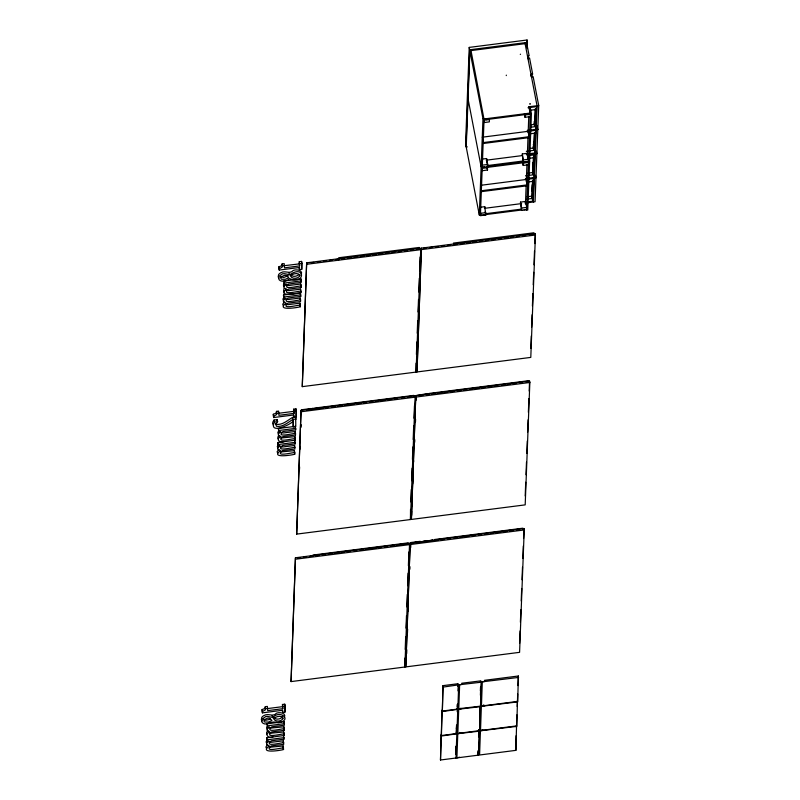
<?xml version="1.0" encoding="UTF-8"?>
<svg xmlns="http://www.w3.org/2000/svg" width="800" height="800" viewBox="0 0 800 800"><rect width="100%" height="100%" fill="white"/><g stroke="black" fill="none" stroke-linecap="round" stroke-linejoin="round"><path stroke-width="1.2" d="M506.3 75.13L506.29 75.59M262.08 709.58L262.42 712.85L282.72 710.26L282.64 712.4L284.94 712.11L285.16 706.2L284.77 704.19L282.47 704.48L282.78 708.69L267.68 710.63L267.38 706.42L265.32 706.68L264.59 708.6L262.08 709.58L262.42 712.85M273.3 414.27L273.64 417.54L293.94 414.95L293.86 417.09L296.16 416.8L296.38 410.89L295.99 408.88L293.69 409.17L294 413.38L278.9 415.32L278.6 411.11L276.54 411.37L275.81 413.29L273.3 414.27L273.64 417.54M278.9 266.8L279.24 270.07L299.54 267.47L299.46 269.62L301.76 269.33L301.99 263.42L301.6 261.41L299.3 261.7L299.6 265.91L284.5 267.84L284.2 263.63L282.14 263.9L281.41 265.82L278.9 266.8L279.24 270.07M273.42 425.33L272.56 423.33L273.07 421.57L274.04 420.04L277.25 419.63L276.61 420.32M296.07 419.04L292.91 419.44C287.91 422.37 282.68 427.48 276.42 426.25L275.81 423.98L277.64 421.65L274.43 422.06C268.32 434.76 290.82 424.82 293.43 420.89L293.2 426.84L295.79 426.51L295.68 417.02L292.52 417.43C287.52 420.36 282.29 425.47 276.03 424.23L275.38 423.66M269.73 733.31L283.72 731.97L284.1 733.98L284.05 735.51L266.68 737.81L267.01 741.35L268.88 741.11L266.62 743.2L266.59 744.63L269.27 745.9C258.09 754.28 282.66 750.11 283.52 749.5L283.19 745.96L269.2 747.3M269.93 728.15L283.91 726.81L284.3 728.82C283.75 728.03 263.5 733.86 271.82 726.81L284.44 725.19L284.11 721.65L267.21 723.81L267.54 727.35L269.42 727.11L267.16 729.21L267.12 730.64L269.81 731.91C263.87 734.08 268.53 738.99 272.93 736.93M280.95 438L294.94 436.66L295.33 438.67L295.27 440.2L277.9 442.5L278.23 446.04L280.11 445.8L277.85 447.89L277.81 449.33L280.5 450.59C269.32 458.97 293.88 454.8 294.74 454.19L294.41 450.65L280.42 451.99M280.59 432.29L283.21 432.98L295.13 431.5L295.52 433.51C294.97 432.72 274.72 438.56 283.04 431.5L295.66 429.88L295.33 426.34L278.43 428.5L278.76 432.04L280.64 431.8L278.38 433.9L278.34 435.33L281.03 436.6C275.09 438.77 279.76 443.68 284.15 441.62M285.86 299.14L288.28 299.5L300.21 298.02L300.59 300.03C300.05 299.24 279.79 305.08 288.11 298.02L300.73 296.4L300.4 292.86L283.5 295.02L283.83 298.57L285.71 298.33L283.45 300.42L283.41 301.85L286.1 303.12C274.92 311.49 299.49 307.33 300.34 306.72L300.01 303.18L288.08 304.66L285.67 304.3M286.39 285.15L288.81 285.5L300.74 284.03L301.13 286.04C300.58 285.25 280.33 291.08 288.65 284.02L301.26 282.41L300.93 278.87L284.04 281.03L284.37 284.57L286.24 284.33L283.98 286.42L283.94 287.86L286.63 289.12C275.45 297.5 300.02 293.34 300.87 292.73L300.54 289.18L288.62 290.66L286 289.98M267.01 741.35L266.68 737.81M267.54 727.35L267.21 723.81M278.23 446.04L277.9 442.5M278.76 432.04L278.43 428.5M283.83 298.57L283.5 295.02M284.37 284.57L284.04 281.03M292.99 420.07L293.2 426.84M282.78 708.69L282.47 704.48M294 413.38L293.69 409.17M299.6 265.91L299.3 261.7M283.19 745.96L283.52 749.5M283.32 742.33L283.38 740.8L271.45 742.28L269.04 741.92M283.72 731.97L284.05 735.51M283.91 726.81L284.24 730.35L271.67 731.93C263.22 739.02 283.52 733.22 284.1 733.98M284.05 723.18L284.11 721.65M284.77 704.19L284.94 712.11M294.41 450.65L294.74 454.19M294.54 447.02L294.6 445.49L282.68 446.97L280.26 446.61M294.94 436.66L295.27 440.2M295.13 431.5L295.46 435.04L282.89 436.62C274.44 443.71 294.75 437.91 295.33 438.67M295.33 426.34L295.66 429.88M295.59 419.52L295.68 417.02M295.99 408.88L296.16 416.8M300.01 303.18L300.34 306.72M300.15 299.55L300.21 298.02M300.54 289.18L300.87 292.73M300.74 284.03L301.07 287.57L288.5 289.14C280.04 296.23 300.35 290.44 300.93 291.2M300.88 280.4L300.93 278.87M301.6 261.41L301.76 269.33M283.38 740.8L283.71 744.34L271.14 745.92C262.69 753.01 282.99 747.21 283.57 747.97M283.77 742.81C283.22 742.02 262.97 747.86 271.29 740.8L283.91 739.18L283.58 735.64M284.24 730.35L284.3 728.82M294.6 445.49L294.93 449.03L282.36 450.61C273.91 457.7 294.21 451.9 294.79 452.66M294.99 447.5C294.44 446.71 274.19 452.55 282.51 445.49L295.13 443.88L294.8 440.33M295.46 435.04L295.52 433.51M300.59 300.03L300.54 301.56L287.97 303.14C279.51 310.23 299.82 304.43 300.4 305.19M301.07 287.57L301.13 286.04M295.44 557.77L291.07 681.59L404.86 667.02L409.51 544.63L409.23 543.21L295.44 557.77L291.07 681.59M301.05 410.3L296.67 534.11L410.46 519.55L415.11 397.16L414.84 395.73L301.05 410.3L296.67 534.11M306.65 262.82L302.27 386.64L416.07 372.08L420.72 249.69L420.44 248.26L306.65 262.82L302.27 386.64M299.51 469.39L299.6 466.9M300.29 448.92L300.38 446.42M301.11 427.2L301.21 424.7M311.18 409.31L311.1 408.53L301.78 409.73L301.95 410.98M312.3 409.17L312.22 408.39L313.43 408.24L313.51 409.01M338.63 260.18L338.72 257.76L419.21 247.46L419.49 248.88L417.01 249.2M404.87 658.1L404.86 667.02M405.2 649.36L405.67 636.87M406.01 628.13L406.48 615.64M406.81 606.9L407.29 594.41M407.62 585.67L408.1 573.18M408.38 565.69L408.9 551.95M410.52 509.38L410.46 519.55M410.8 501.89L411.28 489.4M411.61 480.66L412.09 468.17M412.42 459.43L412.89 446.94M413.18 439.45L413.7 425.71M413.98 418.21L414.46 405.73M416.08 363.16L416.07 372.08M416.41 354.42L416.88 341.93M417.21 333.19L417.69 320.7M418.02 311.96L418.5 299.47M418.78 291.97L419.3 278.24M419.59 270.74L420.11 257M410.17 543.09L405.79 666.9L519.58 652.34L524.23 529.95L523.96 528.52L410.17 543.09L405.79 666.9M415.77 395.61L411.39 519.43L525.19 504.87L529.84 382.48L529.56 381.05L415.77 395.61L411.39 519.43M421.37 248.14L417 371.96L530.79 357.4L535.44 235.01L535.17 233.58L421.37 248.14L417 371.96M411.51 514.24L411.69 515.19M411.62 511.2L411.62 514.11M411.81 506.34L412.41 490.54M412.66 483.97L413.21 469.38M413.44 463.3L413.54 460.87M413.55 460.57L413.63 461.34M406.68 653.56L406.82 649.81M407.46 632.86L407.61 629.12M408.29 611.14L408.38 608.65M409.88 569.23L409.98 566.73M410.71 547.51L410.9 542.52L420.22 541.32L420.3 542.1M414.71 442.23L414.8 439.73M415.49 421.76L415.58 419.26M416.31 400.04L416.41 397.54M410.9 542.52L411.07 543.77M421.44 541.66L422.65 541.5M423.57 541.68L432.91 540.19L423.48 541.21L423.67 541.86M441.13 734.6L440.49 760L455.98 758.02L456.84 733.8L455.92 733.23M442.99 685.64L442.35 711.04L457.84 709.06L458.7 684.85L457.73 684.67L458.01 683.72L442.99 685.64L442.35 711.04M440.49 760L442.06 710.12L441.42 735.52L456.91 733.54L457.77 709.33L456.76 709.05L457.3 708.27M527.29 48.55L527.06 40L469.23 47.4L465.58 143.71L479.31 215.02L480.43 214.87L484.09 118.57L482.97 118.71L479.31 215.02M466.03 146.09L469.69 49.78L527.52 42.38M455.59 749.86L455.72 746.26M456.38 728.97L456.52 725.38M457.22 706.89L457.31 704.5M457.99 686.51L458.08 684.12M455.6 754.24L455.88 747.05M456.04 733.29L456.71 724.97M457.22 711.78L457.31 709.39M456.78 708.55L457.33 708.88L457.51 704.09M458.01 690.9L458.24 684.91M478.93 729.79L478.54 730.73L479.55 731.14L478.64 755.12L456.91 757.9L457.78 733.68L460.33 733.3L459.68 732.43M479.57 730.64L480.44 706.43L479.57 730.64L457.84 733.42L458.71 709.21L461.35 708.75M458.77 708.94L459.64 684.73L462.19 684.35L461.74 683.24L480.85 680.86L480.4 681.77L481.41 682.19L480.5 706.16L458.73 708.71L461.06 708.41M480.54 214.37L480.5 215.27L521.65 210M482.3 168.02L482.37 166.21M482.79 140.15L483.23 143.49L529.21 137.61L528.03 130.36L529.21 137.61M484.13 119.86L470.99 50.58M480.64 207.2L484.75 206.68L485.8 214.98L480.67 215.64L480.3 210.9M482.47 159.05L486.58 158.53L487.72 164.47L487.63 166.83L482.32 167.54L482.38 170.69L487.51 170.04L487.43 167.36M481.9 161.56L482.5 167.48L482.35 166.69M484.3 120.18L484.21 122.54L489.34 121.88L489.43 119.52L489.28 118.73L484.15 119.39L484.3 120.18L489.43 119.52M484.68 208.56L484.75 206.68M486.5 160.41L486.58 158.53M478.12 750.55L478.02 753.76M478.8 732.57L478.89 730.17M479.59 711.69L479.73 708.09M480.39 690.81L480.52 687.21M477.69 754.79L478.27 751.34M478.81 736.96L479.04 730.96M479.61 716.08L479.88 708.88M480.4 695.19L480.67 688M478.64 755.12L479.51 730.9M481.37 681.95L480.5 706.16M516.88 714.86L515.86 750.36L479.58 755L480.44 730.78L483.08 730.33M517.67 693.98L516.79 725.88L480.51 730.52L481.37 706.31L483.93 705.92L483.43 705.2M481.44 706.04L482.3 681.83L484.86 681.45L484.4 680.34L518.36 676L517.72 701.4L481.44 706.04L484.12 705.15M521.52 210.41L521.61 208.05L526.74 207.39L525.6 201.45L520.47 202.11L521.52 210.41L526.65 209.75L526.5 208.96M522.3 153.95L523.35 162.25L522.3 153.95L527.43 153.3L528.57 159.24L523.44 159.9M526.78 47.41L527.06 40M523.15 162.79L528.48 161.6L528.33 160.8M524.98 114.64L530.13 113.5M528.36 164.81L523.23 165.46L523.17 162.31M530.19 116.65L525.06 117.31L525 114.16M527.6 58.12L527.71 55.51L529.09 55.54L526.63 42.78L524.95 43M527.71 58.67L527.69 55.72M528.49 59.2L528.62 55.6M525.27 203.05L525.3 202.14M527.09 154.89L527.13 153.99L528.15 159.3M528.89 107.64L528.92 106.74L538.72 105.54L533.16 76.7L531.86 77.06L531.1 74.93M525.45 204L526.15 185.48M526.29 181.77L526.95 164.49M527.36 155.18L527.98 137.32M528.17 132.38L528.78 116.33M531.18 76.74L531.3 74.13L532.67 74.16L529.58 58.08L528.28 58.44L527.52 56.31M530.09 111.25L530.23 107.55L529.11 107.69M527.38 185.76L526.2 178.52L527.38 185.76L481.4 191.64L481.43 190.74L527.42 184.86M528.28 162.13L528.32 161.23L487.17 166.5M530.11 113.98L530.15 113.08L484.16 118.96M532.12 76.62L532.21 74.22M531.42 113.73L527.76 210.03L526.64 210.18L530.3 113.87L531.42 113.73L530.23 107.55M531.94 191.01L532.17 184.77M532.74 169.88L533.02 162.39M533.53 149.09L533.81 141.61M534.43 125.47L534.57 121.72M531.93 196.95L532.55 180.72M532.83 173.32L533.44 157.1M533.76 148.8L534.33 133.82M534.66 125.17L535.27 108.95M532.13 197.98L532.74 181.76M533.02 174.35L533.69 156.88M533.96 149.83L534.62 132.35M534.85 126.2L535.52 108.73M532.91 185.7L533.1 180.65M533.76 163.29L534.05 155.78M534.56 142.48L534.84 135M535.22 125.1L535.59 115.11M532.64 199.16L533.04 201.15L533.99 178.17L532.87 178.31M532.81 199.58L532.9 197.08L532.06 197.18L531.87 196.15L527.02 196.77M528.96 181.86L533.89 181.23L533.71 178.2M529.77 158.24L534.7 157.61L534.52 154.59M534.03 177.52L533.89 173.44L533.06 173.55L532.86 172.52L528.01 173.14M534.17 173.44L534.88 154.75M534.87 153L535.83 130.26M535.86 129.36L536.63 106.65M538.72 105.54L535.06 201.74L527.58 202.75M516.09 735.74L515.86 750.36M516.4 727.35L516.5 724.95M517.2 706.47L517.43 700.47M517.99 685.59L518.36 676M519.59 643.42L520.07 630.93M520.4 622.19L520.87 609.7M521.21 600.96L521.68 588.47M522.01 579.73L522.49 567.24M522.82 558.5L523.29 546.01M523.58 538.52L523.96 528.52M525.2 495.95L525.72 482.21M526 474.72L526.48 462.23M526.81 453.49L527.28 441M527.62 432.26L528.09 419.77M528.38 412.28L528.9 398.54M529.18 391.04L529.56 381.05M530.8 348.48L531.27 335.99M531.61 327.25L532.08 314.76M532.41 306.02L532.89 293.53M533.22 284.79L533.7 272.3M533.98 264.8L534.5 251.07M534.79 243.57L535.17 233.58M282.14 263.9L282.32 267.01L279.29 268.81M276.54 411.37L276.72 414.48L273.68 416.28M265.32 706.68L265.5 709.79L262.46 711.59M520.28 54.4L520.53 54.19M282.58 716.23L282.26 717.19C280.18 719.28 275.82 720.16 273.84 717.45M301.12 274.76C303.53 270.13 296.33 269.06 293.32 270.42C289.53 274.66 285.35 269.99 280.82 272.76A6.56 3.42 -10.9 0 0 278.59 274.66L278.18 276.93L278.93 278.16M284.29 717.54C286.71 712.91 279.51 711.84 276.49 713.2C272.7 717.44 268.52 712.77 263.99 715.54A6.56 3.42 -10.9 0 0 261.76 717.44L261.35 719.72L262.11 720.94M529.9 103.75L529.94 104.31L530.24 103.89M284.08 283.73L283.41 285.11L284.04 286.45M278.47 431.21L277.81 432.58L278.44 433.92M267.25 726.51L266.59 727.89L267.22 729.23M284.01 288.74L283.52 291.29M299.09 274.41C297.01 276.5 292.64 277.38 290.66 274.67M289.58 274.87C305.68 263.82 305.27 285.67 289.56 278.55C287.17 281.94 276.79 282.78 278.97 276.67A6.56 3.42 -10.9 0 1 281.21 274.77C283.46 271.44 290.95 276.98 289.1 272.87M272.76 717.65C280.06 709.14 292.93 720.25 278.28 722.76C273.05 721.02 271.24 722.57 266.07 723.96C263.57 724.42 260.41 722.05 262.15 719.45A6.56 3.42 -10.9 0 1 264.38 717.55C266.67 714.22 274.02 719.77 272.37 715.64M284.31 297.04L282.88 299.1L283.51 300.44M278.7 444.51L277.28 446.57L277.91 447.92M267.48 739.82L266.06 741.88L266.68 743.23M459.5 757.2L456.91 757.9M284.42 301.95L282.69 304.26L283.41 305.68M279.35 435.43L277.83 436.97L277.91 438.76M278.82 449.42L277.08 451.73L277.81 453.15M268.13 730.74L266.61 732.28L266.69 734.07M267.6 744.73L265.86 747.04L266.59 748.46M288.36 275.68L283.79 277.47L280.55 276.7M270.49 719.19L265.59 720.3L263.73 719.48L263.51 718.65M525.09 43.66L469.88 50.73L466.22 147.04L467.34 146.89M528 107.75L537.01 106.6M530.36 110.25L536.53 109.46M486.18 119.6L527.03 114.37M525.15 114.95L530.28 114.3L528.92 106.74M531.05 124.83L534.69 124.36L535.97 126.55L531.04 127.18M527.23 130.47L536.14 129.33M536.13 129.73L537.81 129.51M536.12 129.83L537.8 129.61L537.11 125.91M527.2 131.37L536.11 130.23M482.23 137.2L528.09 131.33M529.56 133.86L535.72 133.07M483.26 142.59L529.25 136.7M530.06 148.47L533.7 148L534.98 150.19L526.35 151.29M526.24 154.1L535.24 152.95M529.41 154.6L536.89 153.59M486.29 160.19L522.23 155.59M528.64 155.59L535.18 154.76M533.61 156.45L534.45 156.35M482.59 165.12L487.72 164.47M487.21 165.59L523.51 160.95M482.26 166.72L481.14 166.86L467.86 97.93M482.33 167.12L484.75 166.81M487.14 167.4L523.44 162.75M528.47 162.02L529.59 161.88L529.19 159.82M482.47 168.33L487.6 167.68M523.32 163.11L528.45 162.45L528.3 161.66M525.51 175.81L534.14 174.71M525.4 178.62L534.31 177.48M534.3 177.88L535.98 177.67M534.29 177.98L535.97 177.77L535.51 175.26M527.84 179.21L534.28 178.38M481.64 185.19L526.26 179.48M532.81 180.07L533.65 179.96M526.99 199.13L533.15 198.34L532.9 197.08M532 198.94L533.21 198.78M527.62 201.85L533.41 201.11L532.95 198.67M484.46 208.34L521.64 203.59M480.76 213.28L485.89 212.62M485.38 213.75L521.68 209.1M524.07 209.69L526.49 209.39M282.53 265.91L299.21 263.9M299.69 263.72L301.99 263.42M311.25 262.73L313.71 262.42M317.4 261.95L319.86 261.63M323.55 261.16L326.01 260.85M329.7 260.37L332.16 260.06M335.85 259.59L338.31 259.27M341.47 258.87L344.46 258.48M347.66 258.07L351.38 257.6M354.3 257.23L357.57 256.81M360.45 256.44L364.14 255.97M366.6 255.65L370.29 255.18M372.75 254.86L376.44 254.39M378.9 254.08L382.59 253.61M386.05 253.16L388.74 252.82M392.25 252.37L394.89 252.03M398.44 251.58L401.04 251.24M404.63 250.79L407.19 250.46M410.82 249.99L413.34 249.67M423.52 248.37L425.98 248.05M429.67 247.58L432.13 247.27M435.82 246.79L438.28 246.48M441.97 246.01L444.43 245.69M448.12 245.22L450.58 244.91M454.27 244.43L457.44 244.03M460.42 243.65L464.11 243.17M466.57 242.86L470.26 242.39M472.72 242.07L476.41 241.6M479.73 241.18L482.56 240.81M485.92 240.38L488.71 240.03M492.11 239.59L494.86 239.24M498.3 238.8L501.01 238.45M504.49 238.01L508.21 237.53M510.69 237.21L513.31 236.88M516.88 236.42L519.45 236.09M523.07 235.63L525.6 235.3M529.26 234.84L532.98 234.36M306.92 264.25L420.72 249.69M421.65 249.57L535.44 235.01M284.42 283.04L301.32 280.88M283.89 297.04L300.79 294.87M276.93 413.38L278.98 413.12M294.08 411.19L296.38 410.89M278.51 413.3L293.61 411.37M306.88 410.05L310.57 409.58M313.03 409.26L316.72 408.79M319.18 408.47L323.25 407.95M325.7 407.64L328.16 407.33M331.85 406.85L335.17 406.43M337.99 406.07L341.68 405.6M345.01 405.17L347.82 404.81M351.16 404.38L353.97 404.02M357.31 403.6L361 403.12M363.46 402.81L365.92 402.49M369.61 402.02L372.1 401.7M375.76 401.23L378.25 400.92M381.91 400.45L385.62 399.97M388.06 399.66L391.77 399.19M394.21 398.87L396.68 398.56M401.59 397.93L404.05 397.61M407.74 397.14L410.2 396.83M420.37 395.52L422.83 395.21M426.52 394.74L428.98 394.42M431.83 394.06L435.13 393.64M437.97 393.27L441.66 392.8M444.97 392.38L447.8 392.02M451.12 391.59L453.95 391.23M457.27 390.8L460.96 390.33M463.42 390.02L466.23 389.66M469.57 389.23L472.38 388.87M475.72 388.44L479.41 387.97M481.87 387.66L485.6 387.18M488.02 386.87L491.74 386.39M494.2 386.08L496.66 385.76M501.55 385.14L504.03 384.82M507.7 384.35L510.18 384.03M513.85 383.56L516.32 383.25M520 382.78L522.47 382.46M526.15 381.99L528.61 381.67L528.43 380.72L479.27 387.01L479.46 387.96M301.32 411.72L415.11 397.16M416.04 397.04L529.84 382.48M278.82 430.51L295.72 428.35M278.29 444.51L295.19 442.35M410.99 542.99L420.32 541.8M427.07 541.24L431.73 540.64M297.59 557.99L300.05 557.68M303.73 557.21L306.19 556.89M309.88 556.42L312.34 556.1M316.03 555.63L319.34 555.21M322.18 554.84L325.54 554.42M328.33 554.06L332.02 553.59M334.48 553.27L338.17 552.8M341.65 552.35L344.32 552.01M347.85 551.56L350.47 551.22M354.05 550.77L356.62 550.44M360.31 549.97L362.77 549.65M366.14 549.22L368.92 548.86M372.34 548.43L376.05 547.95M378.53 547.63L381.22 547.29M384.73 546.84L387.37 546.5M390.93 546.05L393.52 545.72M397.13 545.25L400.9 544.77M403.32 544.46L407.05 543.98M411.08 543.47L413.54 543.15M416 542.84L418.46 542.52M422.15 542.05L424.61 541.74M428.3 541.27L431.99 540.79M434.45 540.48L438.41 539.97M441.83 539.53L444.29 539.22M447.9 538.76L450.44 538.43M454.06 537.97L456.59 537.65M460.22 537.18L462.74 536.86M466.37 536.39L468.89 536.07M472.53 535.61L475.04 535.28M478.68 534.82L481.19 534.5M484.84 534.03L487.34 533.71M491 533.24L493.49 532.92M497.15 532.45L500.87 531.98M503.31 531.67L507.02 531.19M509.48 530.88L513.17 530.4M516.85 529.93L519.32 529.62M295.72 559.19L409.51 544.63M410.44 544.51L524.23 529.95M265.71 708.69L267.76 708.43M282.86 706.5L285.16 706.2M267.29 708.61L282.39 706.68M443.27 687.07L458.7 684.85M481.41 682.19L459.64 684.73M518.63 677.42L482.3 681.83M267.6 725.82L284.5 723.66M457.33 708.88L457.84 709.06M442.34 711.55L457.77 709.33M480.48 706.66L458.71 709.21M517.7 701.9L481.37 706.31M267.07 739.82L283.97 737.66M456.4 733.36L456.91 733.54M479.53 730.4L478.51 730.02M482.79 729.98L480.51 730.52M441.41 736.02L456.84 733.8M479.55 731.14L457.78 733.68M516.77 726.38L480.44 730.78M455.47 757.84L455.98 758.02M283.95 291.68L284.58 291.99M533.2 144.84L533.23 144.98M524.91 42.71L537.04 105.75L533.38 202.01L532.68 198.36M534 122.9L534.44 125.17M530.01 107.5L530.19 108.45M536.43 151.19L536.89 153.69M533.1 146.53L533.54 148.79M524.38 113.74L525.06 117.31M527.5 157.01L527.91 159.12M522.77 163.09L523.23 165.46M534.21 234.2L533.94 232.78L453.45 243.08L453.72 244.5M520.47 202.11L521.61 208.05M469.23 47.4L482.97 118.71M486.7 161.44L487.3 164.53M486.82 166.47L487.51 170.04M485.27 211.65L485.8 214.98M480.52 214.84L480.67 215.64M523.01 529.15L522.82 528.2L442.8 538.44L442.98 539.39M478.52 388.08L478.34 387.13L429.19 393.42L429.37 394.37M442.05 539.51L441.86 538.56L434.59 539.49L434.77 540.44M413.89 396.36L413.7 395.4L364.55 401.69L364.73 402.65M408.28 543.83L408.1 542.88L361 548.9L361.18 549.85M363.8 402.76L363.62 401.81L314.46 408.1L314.64 409.05M360.25 549.97L360.06 549.02L312.96 555.05L313.14 556M299.07 267.61L299.46 269.62M300.34 294.39L300.73 296.4M293.47 415.08L293.86 417.09M292.52 417.43L292.91 419.44M294.74 441.86L295.13 443.88M277.25 419.63L277.63 421.74M274.04 420.04L274.43 422.06M282.25 710.39L282.64 712.4M283.52 737.17L283.91 739.18M272.28 715.65L272.67 717.66M428.33 394.81L428.16 393.55L426.95 393.71C427.6 394.78 425.47 395.06 425.83 393.85L416.59 395.52M534.17 121.68L534.12 121.68M280.98 277.05L280.94 278.71L281.68 279.27L285.48 279.26L288.75 277.7L286.76 275.75A3.27 1.7 -10.9 0 0 284.16 275.43L280.98 277.05M264.15 719.83L264.12 721.49L264.85 722.05L268.66 722.04L271.93 720.48L269.93 718.53A3.27 1.7 -10.9 0 0 267.33 718.22L264.15 719.83M299.8 275.47L299.48 276.43C297.05 278.95 292.04 279.26 290.3 275.75C292.61 273.9 298.27 272.04 299.8 275.47M282.97 718.25L282.65 719.21C280.23 721.73 275.21 722.04 273.48 718.53C275.78 716.68 281.45 714.82 282.97 718.25"/></g></svg>
